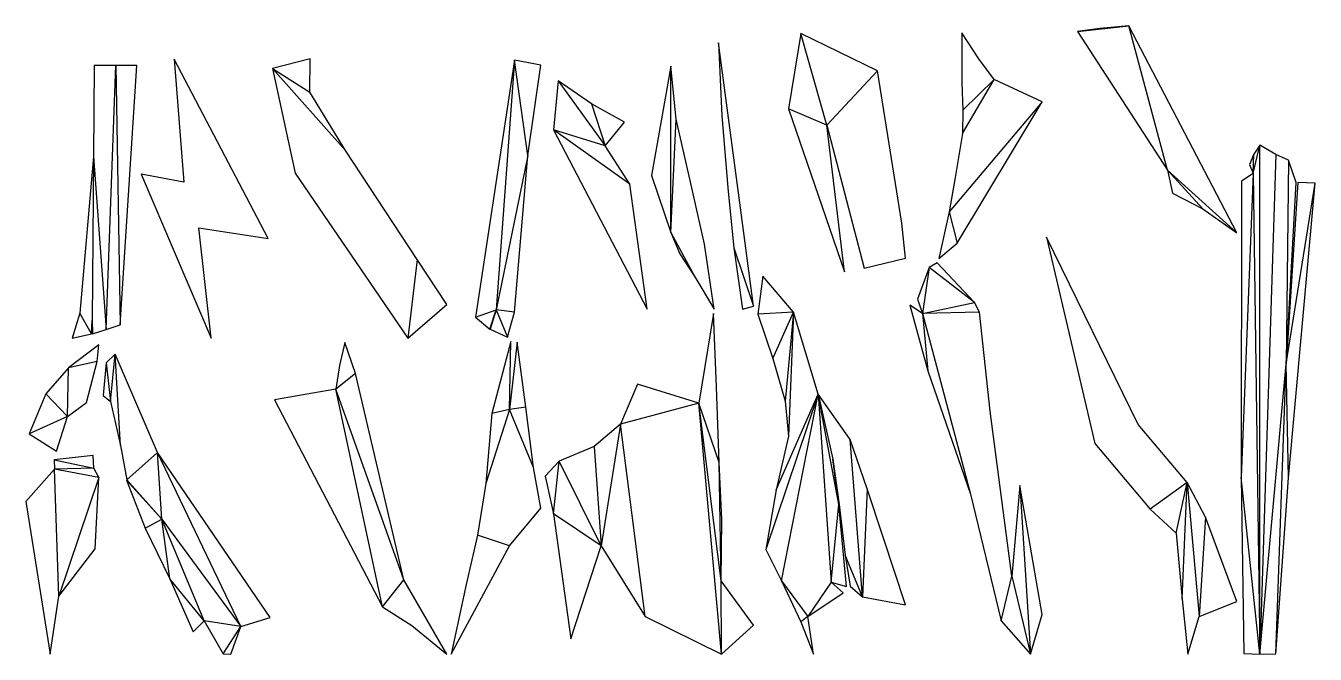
# Model space of a CAD drawing. Header units: millimetres. Extents: x 0 to 2972, y 0 to 1449.
import ezdxf

# ---------------------------------------------------------------- set-up
doc = ezdxf.new("R2010")
doc.units = ezdxf.units.MM
doc.layers.add('Bending', color=8, linetype='Continuous', true_color=0xff7f7f)
doc.layers.add('OuterContour', color=3, linetype='Continuous')

msp = doc.modelspace()

# ---------------------------------------------------------------- linework, layer by layer
at = {"layer": 'Bending'}
for points in [[(1846.065583, 1219.331549), (1786.297924, 1431.080318)], [(2424.043868, 1435.082464), (2542.106416, 1448.591484)], [(2631.186275, 1116.149737), (2542.106416, 1448.591484)], [(1126.017463, 1369.664642), (1083.87819, 794.180776)], [(1157.258582, 1149.911703), (1126.017463, 1369.664642)], [(185.180628, 748.480627), (207.196792, 1357.211478)], [(207.196792, 1357.211478), (217.159061, 759.154379)], [(568.596507, 1349.829894), (654.959209, 1295.365787)], [(737.166308, 1161.231894), (568.596507, 1349.829894)], [(1486.27677, 972.271057), (1486.27677, 1355.240074)], [(1962.79983, 1345.067378), (1846.065583, 1219.331549)], [(1226.679944, 1321.386694), (1334.893096, 1172.219854)], [(2158.852334, 1200.071943), (2231.910905, 1324.588809)], [(2159.441266, 1253.961175), (2231.910905, 1324.588809)], [(1303.822098, 1268.384817), (1334.893096, 1172.219854)], [(1846.065583, 1219.331549), (1757.455702, 1257.510192)], [(2342.180099, 1273.191183), (2128.298209, 1019.540226)], [(1486.27677, 972.271057), (1498.661444, 1233.543514)], [(1392.365367, 1083.686032), (1215.996393, 1209.001058)], [(1334.893096, 1172.219854), (1215.996393, 1209.001058)], [(2828.741311, 1108.096917), (2844.152513, 1173.724725)], [(2844.152513, 0), (2844.152513, 1173.724725)], [(155.99005, 1147.389592), (153.386435, 769.885485)], [(155.99005, 1147.389592), (185.180628, 748.480627)], [(1157.258582, 1149.911703), (1083.87819, 794.180776)], [(2828.741311, 1108.096917), (2830.094756, 1152.718079)], [(2881.084006, 1152.149737), (2844.152513, 0)], [(2910.249306, 1138.899164), (2904.592358, 669.481948)], [(2631.186275, 1116.149737), (2712.538017, 1026.36572)], [(2790.666709, 970.980921), (2631.186275, 1116.149737)], [(2828.741311, 1108.096917), (2800.666709, 408.482005)], [(2828.741311, 1108.096917), (2844.152513, 0)], [(2904.592358, 669.481948), (2971.5, 1085.815072)], [(2128.298209, 1019.540226), (2146.230075, 947.26228)], [(1486.27677, 972.271057), (1541.770845, 869.892764)], [(1631.570646, 936.673573), (1676.704974, 801.902509)], [(902.098162, 909.497905), (880.518587, 728.767313)], [(2081.855192, 891.237921), (2066.304997, 785.3815)], [(2186.099996, 810.616082), (2081.855192, 891.237921)], [(2066.304997, 785.3815), (2186.099996, 810.616082)], [(151.71392, 738.8073), (124.768812, 786.123453)], [(1036.11087, 777.066717), (1083.87819, 794.180776)], [(1126.037344, 788.645564), (1083.87819, 794.180776)], [(1083.87819, 794.180776), (1110.428738, 730.599306)], [(1768.900156, 788.422049), (1686.704974, 783.660195)], [(1721.748907, 681.861231), (1768.900156, 788.422049)], [(1768.900156, 788.422049), (1750.182531, 583.378815)], [(1768.900156, 788.422049), (1757.890614, 502.312593)], [(2197.928549, 788.075662), (2066.304997, 785.3815)], [(2066.304997, 785.3815), (2177.484042, 368.760839)], [(2066.304997, 785.3815), (2078.410688, 652.93858)], [(195.426093, 582.556482), (206.127546, 691.398994)], [(217.983163, 481.413967), (206.127546, 691.398994)], [(96.122397, 547.870876), (98.696058, 660.283727)], [(164.518904, 674.375394), (98.696058, 660.283727)], [(184.906298, 671.694188), (195.426093, 582.556482)], [(2844.152513, 0), (2904.592358, 669.481948)], [(2881.026783, 0.555998), (2904.592358, 669.481948)], [(2910.255632, 406.495234), (2904.592358, 669.481948)], [(759.485389, 647.144561), (714.882394, 611.198337)], [(46.272656, 600.276943), (96.122397, 547.870876)], [(822.083727, 109.084725), (714.882394, 611.198337)], [(870.994956, 171.621268), (714.882394, 611.198337)], [(1826.422028, 599.131049), (1705.643929, 241.405515)], [(1729.640708, 379.010993), (1826.422028, 599.131049)], [(1741.87667, 168.885671), (1826.422028, 599.131049)], [(1826.422028, 599.131049), (1860.111662, 449.370734)], [(1873.835619, 345.056733), (1826.422028, 599.131049)], [(1826.422028, 599.131049), (1855.663889, 166.18717)], [(1152.228574, 569.818019), (1114.915969, 563.778116)], [(1551.368186, 578.338275), (1370.480032, 530.57331)], [(1602.992746, 0), (1551.368186, 578.338275)], [(1602.654615, 169.010143), (1551.368186, 578.338275)], [(1597.830701, 442.15522), (1551.368186, 578.338275)], [(96.122397, 547.870876), (7.781447, 508.162818)], [(1114.915969, 563.778116), (1059.995965, 393.44565)], [(1114.915969, 563.778116), (1074.305128, 554.863956)], [(1170.258701, 430.612944), (1114.915969, 563.778116)], [(1370.480032, 530.57331), (1326.316838, 250.020046)], [(1427.114876, 87.281863), (1370.480032, 530.57331)], [(1309.69517, 479.054112), (1326.316838, 250.020046)], [(1928.491823, 132.415084), (1900.122975, 495.296681)], [(65.77805, 447.71607), (156.951868, 429.09751)], [(232.893081, 401.867688), (303.888308, 464.940264)], [(313.832195, 311.484175), (303.888308, 464.940264)], [(495.299923, 63.686636), (303.888308, 464.940264)], [(156.951868, 429.09751), (66.308675, 426.49351)], [(76.398976, 133.877729), (66.308675, 426.49351)], [(168.12928, 407.266367), (66.308675, 426.49351)], [(1215.833536, 323.97085), (1229.328911, 444.703464)], [(1326.316838, 250.020046), (1229.328911, 444.703464)], [(1602.654615, 169.010143), (1597.830701, 442.15522)], [(168.12928, 407.266367), (76.398976, 133.877729)], [(2290.470848, 388.766042), (2315.283289, 0)], [(2676.749077, 396.122713), (2591.490968, 334.040931)], [(2650.888816, 278.869971), (2676.749077, 396.122713)], [(2664.745997, 126.877261), (2676.749077, 396.122713)], [(2676.749077, 396.122713), (2703.957301, 86.659469)], [(2844.152513, 0), (2800.666709, 408.482005)], [(1938.939138, 381.036937), (1928.491823, 132.415084)], [(1855.663889, 166.18717), (1873.835619, 345.056733)], [(274.976923, 290.594674), (313.832195, 311.484175)], [(331.754905, 173.620974), (313.832195, 311.484175)], [(411.314848, 77.103889), (313.832195, 311.484175)], [(313.832195, 311.484175), (495.299923, 63.686636)], [(1326.316838, 250.020046), (1215.833536, 323.97085)], [(2718.808764, 316.189789), (2703.957301, 86.659469)], [(1114.915969, 249.743188), (1040.742925, 274.318389)], [(1928.491823, 132.415084), (1887.965328, 228.260807)], [(2248.074655, 76.950315), (2272.033043, 179.712094)], [(2272.033043, 179.712094), (2315.283289, 0)], [(411.314848, 77.103889), (331.754905, 173.620974)], [(822.083727, 109.084725), (870.994956, 171.621268)], [(1602.992746, 0), (1602.654615, 169.010143)], [(1741.87667, 168.885671), (1802.57021, 87.259208)], [(1855.663889, 166.18717), (1802.57021, 87.259208)], [(495.299923, 63.686636), (411.314848, 77.103889)], [(454.869681, 0.972225), (495.299923, 63.686636)], [(1802.57021, 87.259208), (1786.298622, 74.656325)]]:
    msp.add_lwpolyline(points, dxfattribs=at)
at = {"layer": 'OuterContour'}
for points in [[(1886.892287, 881.218083), (1846.065583, 1219.331549), (1932.314826, 889.864398), (2026.945501, 912.718426), (2019.054531, 993.228897), (1962.79983, 1345.067378), (1786.297924, 1431.080318), (1757.455702, 1257.510192)], [(2196.074356, 1372.29288), (2156.833111, 1432.353922), (2157.395427, 1316.970083), (2159.441266, 1253.961175), (2158.852334, 1200.071943), (2141.97659, 1098.889198), (2128.298209, 1019.540226), (2104.44169, 912.308073), (2146.230075, 947.26228), (2342.180099, 1273.191183), (2231.910905, 1324.588809)], [(2542.106416, 1448.591484), (2475.471199, 1442.536082), (2424.043868, 1435.082464), (2631.186275, 1116.149737), (2642.705794, 1062.901578), (2712.538017, 1026.36572), (2790.666709, 970.980921)], [(1676.704974, 801.902509), (1647.079937, 1029.023076), (1596.594795, 1409.533627), (1603.694718, 1240.711857), (1618.726073, 1066.712724), (1631.570646, 936.673573), (1652.06165, 795.523499)], [(265.708637, 1106.647005), (427.063544, 728.767313), (398.495578, 982.661581), (558.596507, 957.967411), (342.299038, 1371.44497), (364.162315, 1088.44307)], [(655.620011, 1372.581001), (568.596507, 1349.829894), (620.883461, 1108.776378), (880.518587, 728.767313), (970.021867, 805.929771), (902.098162, 909.497905), (737.166308, 1161.231894), (654.959209, 1295.365787)], [(1110.428738, 730.599306), (1126.037344, 788.645564), (1157.258582, 1149.911703), (1187.307754, 1357.694522), (1126.017463, 1369.664642), (1036.11087, 777.066717), (1069.185798, 749.368459), (1083.87819, 794.180776), (1070.038625, 749.097779)], [(207.196792, 1357.211478), (157.800711, 1357.326187), (155.99005, 1147.389592), (124.768812, 786.123453), (106.789105, 728.767313), (151.71392, 738.8073), (153.386435, 769.885485), (153.410253, 738.762337), (185.180628, 748.480627), (217.159061, 759.154379), (255.708637, 1357.29268)], [(1442.293862, 1103.55787), (1486.27677, 972.271057), (1507.180792, 922.597946), (1541.770845, 869.892764), (1586.594795, 795.523499), (1564.304353, 945.408055), (1531.466823, 1091.604778), (1498.661444, 1233.543514), (1486.27677, 1355.240074)], [(1215.996393, 1209.001058), (1432.293862, 795.523499), (1392.365367, 1083.686032), (1334.893096, 1172.219854), (1379.91976, 1226.506363), (1303.822098, 1268.384817), (1226.679944, 1321.386694)], [(2830.094756, 1152.718079), (2819.69362, 1128.676282), (2828.741311, 1108.096917), (2801.627793, 1090.556335), (2800.666709, 408.482005), (2807.306472, 1.546012), (2844.152513, 0), (2881.026783, 0.555998), (2910.255632, 406.495234), (2971.5, 1085.815072), (2931.544944, 1087.147973), (2904.592358, 669.481948), (2927.304404, 1087.400018), (2910.249306, 1138.899164), (2881.084006, 1152.149737), (2844.152513, 1173.724725)], [(2703.957301, 86.659469), (2790.666709, 121.516057), (2718.808764, 316.189789), (2676.749077, 396.122713), (2563.883064, 529.411282), (2352.180099, 960.980921), (2463.689665, 485.457627), (2591.490968, 334.040931), (2650.888816, 278.869971), (2664.745997, 126.877261), (2678.067361, 0)], [(2186.099996, 810.616082), (2099.96956, 902.308073), (2081.855192, 891.237921), (2055.260225, 818.744241), (2066.304997, 785.3815), (2036.945501, 804.696765), (2078.410688, 652.93858), (2177.484042, 368.760839), (2248.074655, 76.950315), (2315.283289, 0), (2342.180099, 91.295418), (2290.470848, 388.766042), (2272.033043, 179.712094), (2222.742644, 560.379252), (2197.928549, 788.075662)], [(1887.965328, 228.260807), (1899.807476, 156.62275), (1928.491823, 132.415084), (2026.945501, 114.21115), (1975.541157, 270.087685), (1938.939138, 381.036937), (1900.122975, 495.296681), (1826.422028, 599.131049), (1768.900156, 788.422049), (1698.192948, 871.218083), (1686.704974, 783.660195), (1721.748907, 681.861231), (1750.182531, 583.378815), (1757.890614, 502.312593), (1729.640708, 379.010993), (1705.643929, 241.405515), (1741.87667, 168.885671), (1786.298622, 74.656325), (1814.979846, 0), (1802.57021, 87.259208), (1883.777956, 141.650017), (1855.663889, 166.18717), (1891.525471, 155.871184), (1873.835619, 345.056733), (1860.111662, 449.370734), (1874.556867, 345.154162)], [(1229.328911, 444.703464), (1197.307754, 410.161291), (1215.833536, 323.97085), (1255.762032, 35.808317), (1326.316838, 250.020046), (1427.114876, 87.281863), (1602.992746, 0), (1676.704974, 67.312467), (1602.654615, 169.010143), (1604.078745, 311.63271), (1597.830701, 442.15522), (1591.901461, 616.701729), (1584.801539, 785.523499), (1551.368186, 578.338275), (1409.901679, 622.293096), (1370.480032, 530.57331), (1309.69517, 479.054112)], [(98.696058, 660.283727), (46.272656, 600.276943), (7.781447, 508.162818), (70.554245, 467.999511), (96.122397, 547.870876), (139.674419, 580.363162), (164.518904, 674.375394), (168.12928, 713.366024)], [(714.882394, 611.198337), (573.523434, 586.695288), (822.083727, 109.084725), (889.605263, 66.224235), (970.021867, 0), (870.994956, 171.621268), (759.485389, 647.144561), (735.520032, 718.767313), (723.340185, 665.694628)], [(1014.594423, 160.451361), (980.021867, 0), (1114.915969, 249.743188), (1187.307754, 336.36939), (1170.258701, 430.612944), (1152.228574, 569.818019), (1132.439017, 719.639555), (1114.915969, 563.778116), (1117.55415, 720.599306), (1074.305128, 554.863956), (1059.995965, 393.44565), (1040.742925, 274.318389)], [(206.127546, 691.398994), (184.906298, 671.694188), (178.12928, 596.312771), (195.426093, 582.556482), (217.983163, 481.413967), (232.893081, 401.867688), (313.832195, 311.484175), (232.39695, 401.420933), (274.976923, 290.594674), (331.754905, 173.620974), (385.859109, 51.448093), (411.314848, 77.103889), (454.869681, 0.972225), (472.253272, 0), (495.299923, 63.686636), (563.523434, 84.931198), (303.888308, 464.940264)], [(76.398976, 133.877729), (159.748888, 243.160379), (168.12928, 407.266367), (156.951868, 429.09751), (155.13662, 457.999511), (65.77805, 447.71607), (66.308675, 426.49351), (0.043394, 351.838481), (56.298095, 0)]]:
    msp.add_lwpolyline(points, close=True, dxfattribs=at)

doc.saveas('drawing.dxf')
